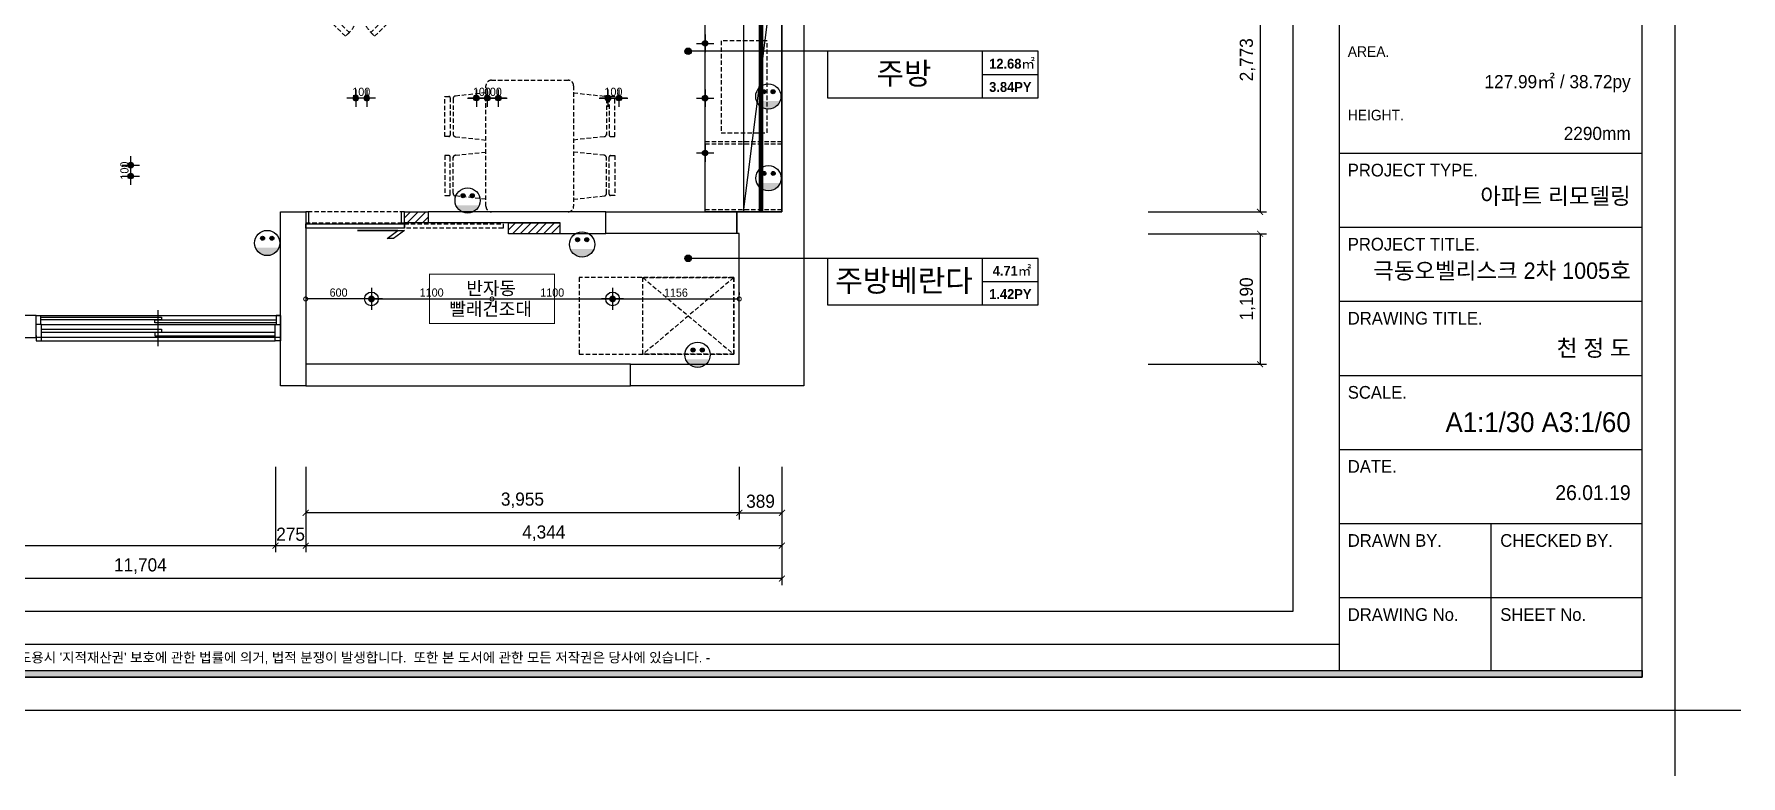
# Model space of a CAD drawing. Header units: inches. Extents: x 220271 to 272471, y 4186 to 23206.
# Drawn here: x 256902 to 272471, y 4186 to 10953 of the extents above; entities that cross this region are included whole.
import ezdxf
from ezdxf.enums import TextEntityAlignment as Align

# ---------------------------------------------------------------- set-up
doc = ezdxf.new("R2010")
doc.units = ezdxf.units.IN
doc.header["$LTSCALE"] = 50
doc.header["$MEASUREMENT"] = 0
doc.linetypes.add('DH-HID2', pattern=[1.2, 0.8, -0.4])
doc.linetypes.add('HID', pattern=[2.5, 1.5, -1])
for name, color, linetype in [('0-ELC TEXT', 7, 'Continuous'), ('03-TEXT', 3, 'Continuous'), ('03-WAL NEW', 3, 'Continuous'), ('04-WIN', 4, 'Continuous'), ('06-FUR', 6, 'Continuous'), ('06-LIGHT', 4, 'Continuous'), ('07-DIM WAL', 5, 'Continuous'), ('3.기호.계단선', 30, 'Continuous'), ('CO-DO-FR', 7, 'Continuous'), ('CO-DOOR', 8, 'Continuous'), ('F-WALL1', 2, 'Continuous'), ('FORM(YOURNAME)-1', 1, 'Continuous'), ('FORM(YOURNAME)-11', 1, 'Continuous'), ('FU-FURM', 251, 'DH-HID2'), ('RC-LIGHT', 7, 'Continuous'), ('도면층4', 4, 'Continuous'), ('도면층5', 5, 'Continuous'), ('설비', 140, 'Continuous')]:
    doc.layers.add(name, color=color, linetype=linetype)
doc.styles.add('YOURNAME', font='HY울릉도M.TTF')
doc.styles.add('넥슨고딕', font='NEXONLv1GothicBold.ttf')
doc.styles.add('스타일1', font='HY울릉도M.TTF')
doc.styles.add('코레일둥고', font='Korail_Round_Gothic_Medium.ttf')
doc.dimstyles.new('30', dxfattribs={"dimscale": 30, "dimtxt": 2.5, "dimasz": 2.5, "dimexe": 1.25, "dimexo": 2, "dimtad": 1, "dimdec": 0, "dimtxsty": '스타일1', "dimblk": 'DOTSMALL', "dimcen": 2.5, "dimclrd": 1, "dimclre": 1, "dimclrt": 7, "dimadec": 0, "dimazin": 0, "dimtfac": 1, "dimtdec": 0, "dimtix": 1, "dimtmove": 0, "dimatfit": 3, "dimldrblk": 'DOTSMALL', "dimfxl": 1.25, "dimarcsym": 0})
doc.dimstyles.new('YOURNAME-60', dxfattribs={"dimscale": 60, "dimtxt": 2, "dimasz": 0.9, "dimexe": 1, "dimexo": 3, "dimgap": 0.7, "dimtad": 1, "dimdec": 0, "dimzin": 0, "dimdsep": 46, "dimlunit": 6, "dimtxsty": 'YOURNAME', "dimblk": 'ARCHTICK', "dimcen": 0, "dimclrd": 1, "dimclre": 1, "dimclrt": 7, "dimadec": 0, "dimazin": 0, "dimtfac": 1, "dimtdec": 0, "dimtix": 1, "dimtmove": 2, "dimatfit": 3, "dimldrblk": 'ARCHTICK', "dimfxl": 1, "dimtolj": 1, "dimtzin": 0, "dimarcsym": 0})
pattern_1 = [(45, (25800, -39444.49), (-35.355339, 35.355339), [])]

# ---------------------------------------------------------------- blocks, each defined once
blk = doc.blocks.new('FORM-ELEVATION')
at = {"layer": 'FORM(YOURNAME)-11'}
h = blk.add_hatch(color=256, dxfattribs=at)
h.dxf.hatch_style = 1
h.paths.add_polyline_path([(-10309, 35708), (71691, 35708), (71691, 35508), (-10309, 35508)])
h.paths.add_polyline_path([(-10309, -21492), (71691, -21492), (71691, -21692), (-10309, -21692)])
at = {"layer": 'Defpoints', "color": 158}
for p, q in [((62481, 35508), (62481, -21492)), ((62481, -20692), (-10309, -20692))]:
    blk.add_line(p, q, dxfattribs=at)
for points in [[(-10309, -21692), (71691, -21692), (71691, 35708), (-10309, 35708)], [(-8309, 33708), (61071, 33708), (61071, -19692), (-8309, -19692)]]:
    blk.add_lwpolyline(points, close=True, dxfattribs=at)
at = {"layer": 'Defpoints', "color": 1}
blk.add_lwpolyline([(72691, -24692), (72691, -22692), (74691, -22692)], dxfattribs=at)
at = {"layer": 'FORM(YOURNAME)-11', "color": 14}
for p, q in [((62481, -5756), (71691, -5756)), ((62481, -8009), (71691, -8009)), ((62481, -10261), (71691, -10261)), ((62481, -12514), (71691, -12514)), ((62481, -14766), (71691, -14766)), ((62481, -17019), (71691, -17019)), ((67086, -17019), (67086, -21492)), ((62481, -19271), (71691, -19271))]:
    blk.add_line(p, q, dxfattribs=at)
at = {"layer": 'FORM(YOURNAME)-11', "color": 250}
blk.add_lwpolyline([(-11309, -22692), (72691, -22692), (72691, 36708), (-11309, 36708)], close=True, dxfattribs=at)
at = {"layer": 'FORM(YOURNAME)-11'}
blk.add_lwpolyline([(-10309, -21492), (71691, -21492), (71691, -21692), (-10309, -21692)], close=True, dxfattribs=at)
at = {"layer": 'FORM(YOURNAME)-11', "color": 251, "style": 'YOURNAME'}
for s, p in [('AREA.', (62739, -2667)), ('HEIGHT.', (62739, -4598))]:
    blk.add_text(s, height=321.8, dxfattribs=at).set_placement(p, align=Align.MIDDLE_LEFT)
at = {"layer": 'FORM(YOURNAME)-11', "color": 14, "style": 'YOURNAME'}
for s, height, p in [('PROJECT TYPE.', 386.14, (62739, -6271)), ('PROJECT TITLE.', 386.14, (62739, -8524)), ('DRAWING TITLE.', 386.14, (62739, -10776)), ('SCALE.', 386.1, (62739, -13029)), ('DATE.', 386.1, (62739, -15281)), ('DRAWN BY.', 386.1, (62739, -17534)), ('CHECKED BY.', 386.14, (67376, -17534)), ('DRAWING No.', 386.14, (62739, -19786)), ('SHEET No.', 386.1, (67376, -19786))]:
    blk.add_text(s, height=height, dxfattribs=at).set_placement(p, align=Align.MIDDLE_LEFT)
at = {"layer": 'FORM(YOURNAME)-11', "color": 1, "style": 'YOURNAME'}
blk.add_text("- 본 도서는 어떠한 경우에도 무단으로 도용할 수 없으며 도용시 '지적재산권' 보호에 관한 법률에 의거, 법적 분쟁이 발생합니다.  또한 본 도서에 관한 모든 저작권은 당사에 있습니다. -", height=300, dxfattribs=at).set_placement((28146, -21092), align=Align.MIDDLE_CENTER)
at = {"layer": 'FORM(YOURNAME)-11', "color": 3, "style": 'YOURNAME'}
for tag, height, p in [('1', 450, (71041, -1219)), ('2', 450, (71041, -1863)), ('3', 450, (71041, -3150)), ('4', 450, (71041, -5081)), ('5', 515, (71041, -7398)), ('6', 515, (71041, -9650)), ('7', 515, (71041, -11903)), ('8', 515, (71041, -14155)), ('9', 515, (71041, -16408)), ('10', 515, (66791, -18596)), ('11', 515, (71041, -18660)), ('12', 515, (66791, -20848)), ('13', 515, (71041, -20848))]:
    blk.add_attdef(tag, text='', height=height, dxfattribs=at).set_placement(p, align=Align.MIDDLE_RIGHT)
blk = doc.blocks.new('_ArchTick')
at = {"color": 0, "linetype": 'ByBlock', "const_width": 0.15}
blk.add_lwpolyline([(-0.5, -0.5), (0.5, 0.5)], dxfattribs=at)
blk = doc.blocks.new('*D140')
at = {"layer": '07-DIM WAL', "color": 1, "lineweight": -2, "transparency": 16777216}
for p, q in [((267065, 12105), (268145, 12105)), ((268085, 12105), (268085, 9332)), ((267065, 9332), (268145, 9332))]:
    blk.add_line(p, q, dxfattribs=at)
at = {"layer": 'Defpoints', "color": 0, "transparency": 16777216}
for p in [(266885, 12105), (266885, 9332), (268085, 9332)]:
    blk.add_point(p, dxfattribs=at)
at = {"layer": '07-DIM WAL', "color": 1, "lineweight": -2, "transparency": 16777216, "xscale": 54, "yscale": 54, "zscale": 54}
for p, rotation in [((268085, 12105), 90), ((268085, 9332), 270)]:
    blk.add_blockref('_ArchTick', p, dxfattribs=dict(at, rotation=rotation))
at = {"layer": '07-DIM WAL', "color": 7, "transparency": 16777216, "insert": (267971, 10719), "char_height": 120, "attachment_point": 5, "rotation": 90, "style": 'YOURNAME'}
blk.add_mtext('\\A1;2,773', dxfattribs=at)
blk = doc.blocks.new('*D141')
at = {"layer": '07-DIM WAL', "color": 1, "lineweight": -2, "transparency": 16777216}
for p, q in [((267065, 9132), (268145, 9132)), ((268085, 9132), (268085, 7942)), ((267065, 7942), (268145, 7942))]:
    blk.add_line(p, q, dxfattribs=at)
at = {"layer": 'Defpoints', "color": 0, "transparency": 16777216}
for p in [(266885, 9132), (266885, 7942), (268085, 7942)]:
    blk.add_point(p, dxfattribs=at)
at = {"layer": '07-DIM WAL', "color": 1, "lineweight": -2, "transparency": 16777216, "xscale": 54, "yscale": 54, "zscale": 54}
for p, rotation in [((268085, 9132), 90), ((268085, 7942), 270)]:
    blk.add_blockref('_ArchTick', p, dxfattribs=dict(at, rotation=rotation))
at = {"layer": '07-DIM WAL', "color": 7, "transparency": 16777216, "insert": (267971, 8537), "char_height": 120, "attachment_point": 5, "rotation": 90, "style": 'YOURNAME'}
blk.add_mtext('\\A1;1,190', dxfattribs=at)
blk = doc.blocks.new('*D142')
at = {"layer": '07-DIM WAL', "color": 1, "lineweight": -2, "transparency": 16777216}
for p, q in [((259379, 7006), (259379, 6526)), ((263334, 7006), (263334, 6526)), ((263334, 6586), (259379, 6586))]:
    blk.add_line(p, q, dxfattribs=at)
at = {"layer": 'Defpoints', "color": 0, "transparency": 16777216}
for p in [(259379, 7186), (263334, 7186), (259379, 6586)]:
    blk.add_point(p, dxfattribs=at)
at = {"layer": '07-DIM WAL', "color": 1, "lineweight": -2, "transparency": 16777216, "xscale": 54, "yscale": 54, "zscale": 54, "rotation": 180}
blk.add_blockref('_ArchTick', (259379, 6586), dxfattribs=at)
at = {"layer": '07-DIM WAL', "color": 1, "lineweight": -2, "transparency": 16777216, "xscale": 54, "yscale": 54, "zscale": 54}
blk.add_blockref('_ArchTick', (263334, 6586), dxfattribs=at)
at = {"layer": '07-DIM WAL', "color": 7, "transparency": 16777216, "insert": (261356, 6700), "char_height": 120, "attachment_point": 5, "style": 'YOURNAME'}
blk.add_mtext('\\A1;3,955', dxfattribs=at)
blk = doc.blocks.new('*D143')
at = {"layer": '07-DIM WAL', "color": 1, "lineweight": -2, "transparency": 16777216}
for p, q in [((263334, 7006), (263334, 6526)), ((263723, 7006), (263723, 6526)), ((263334, 6586), (263723, 6586))]:
    blk.add_line(p, q, dxfattribs=at)
at = {"layer": 'Defpoints', "color": 0, "transparency": 16777216}
for p in [(263334, 7186), (263723, 7186), (263723, 6586)]:
    blk.add_point(p, dxfattribs=at)
at = {"layer": '07-DIM WAL', "color": 1, "lineweight": -2, "transparency": 16777216, "xscale": 54, "yscale": 54, "zscale": 54, "rotation": 180}
blk.add_blockref('_ArchTick', (263334, 6586), dxfattribs=at)
at = {"layer": '07-DIM WAL', "color": 1, "lineweight": -2, "transparency": 16777216, "xscale": 54, "yscale": 54, "zscale": 54}
blk.add_blockref('_ArchTick', (263723, 6586), dxfattribs=at)
at = {"layer": '07-DIM WAL', "color": 7, "transparency": 16777216, "insert": (263528, 6691), "char_height": 120, "attachment_point": 5, "style": 'YOURNAME'}
blk.add_mtext('\\A1;389', dxfattribs=at)
blk = doc.blocks.new('*D144')
at = {"layer": '07-DIM WAL', "color": 1, "lineweight": -2, "transparency": 16777216}
for p, q in [((259379, 7006), (259379, 6226)), ((263723, 7006), (263723, 6226)), ((263723, 6286), (259379, 6286))]:
    blk.add_line(p, q, dxfattribs=at)
at = {"layer": 'Defpoints', "color": 0, "transparency": 16777216}
for p in [(259379, 7186), (263723, 7186), (259379, 6286)]:
    blk.add_point(p, dxfattribs=at)
at = {"layer": '07-DIM WAL', "color": 1, "lineweight": -2, "transparency": 16777216, "xscale": 54, "yscale": 54, "zscale": 54, "rotation": 180}
blk.add_blockref('_ArchTick', (259379, 6286), dxfattribs=at)
at = {"layer": '07-DIM WAL', "color": 1, "lineweight": -2, "transparency": 16777216, "xscale": 54, "yscale": 54, "zscale": 54}
blk.add_blockref('_ArchTick', (263723, 6286), dxfattribs=at)
at = {"layer": '07-DIM WAL', "color": 7, "transparency": 16777216, "insert": (261551, 6400), "char_height": 120, "attachment_point": 5, "style": 'YOURNAME'}
blk.add_mtext('\\A1;4,344', dxfattribs=at)
blk = doc.blocks.new('*D145')
at = {"layer": '07-DIM WAL', "color": 1, "lineweight": -2, "transparency": 16777216}
for p, q in [((252019, 7006), (252019, 6226)), ((259104, 7006), (259104, 6226)), ((259104, 6286), (252019, 6286))]:
    blk.add_line(p, q, dxfattribs=at)
at = {"layer": 'Defpoints', "color": 0, "transparency": 16777216}
for p in [(252019, 7186), (259104, 7186), (252019, 6286)]:
    blk.add_point(p, dxfattribs=at)
at = {"layer": '07-DIM WAL', "color": 1, "lineweight": -2, "transparency": 16777216, "xscale": 54, "yscale": 54, "zscale": 54, "rotation": 180}
blk.add_blockref('_ArchTick', (252019, 6286), dxfattribs=at)
at = {"layer": '07-DIM WAL', "color": 1, "lineweight": -2, "transparency": 16777216, "xscale": 54, "yscale": 54, "zscale": 54}
blk.add_blockref('_ArchTick', (259104, 6286), dxfattribs=at)
at = {"layer": '07-DIM WAL', "color": 7, "transparency": 16777216, "insert": (255561, 6400), "char_height": 120, "attachment_point": 5, "style": 'YOURNAME'}
blk.add_mtext('\\A1;7,085', dxfattribs=at)
blk = doc.blocks.new('*D146')
at = {"layer": '07-DIM WAL', "color": 1, "lineweight": -2, "transparency": 16777216}
for p, q in [((252019, 7006), (252019, 5926)), ((263723, 7006), (263723, 5926)), ((263723, 5986), (252019, 5986))]:
    blk.add_line(p, q, dxfattribs=at)
at = {"layer": 'Defpoints', "color": 0, "transparency": 16777216}
for p in [(252019, 7186), (263723, 7186), (252019, 5986)]:
    blk.add_point(p, dxfattribs=at)
at = {"layer": '07-DIM WAL', "color": 1, "lineweight": -2, "transparency": 16777216, "xscale": 54, "yscale": 54, "zscale": 54, "rotation": 180}
blk.add_blockref('_ArchTick', (252019, 5986), dxfattribs=at)
at = {"layer": '07-DIM WAL', "color": 1, "lineweight": -2, "transparency": 16777216, "xscale": 54, "yscale": 54, "zscale": 54}
blk.add_blockref('_ArchTick', (263723, 5986), dxfattribs=at)
at = {"layer": '07-DIM WAL', "color": 7, "transparency": 16777216, "insert": (257871, 6100), "char_height": 120, "attachment_point": 5, "style": 'YOURNAME'}
blk.add_mtext('\\A1;11,704', dxfattribs=at)
blk = doc.blocks.new('*D147')
at = {"layer": '07-DIM WAL', "color": 1, "lineweight": -2, "transparency": 16777216}
for p, q in [((259104, 7006), (259104, 6226)), ((259379, 7006), (259379, 6226)), ((259433, 6286), (259050, 6286))]:
    blk.add_line(p, q, dxfattribs=at)
at = {"layer": 'Defpoints', "color": 0, "transparency": 16777216}
for p in [(259104, 7186), (259379, 7186), (259104, 6286)]:
    blk.add_point(p, dxfattribs=at)
at = {"layer": '07-DIM WAL', "color": 1, "lineweight": -2, "transparency": 16777216, "xscale": 54, "yscale": 54, "zscale": 54}
blk.add_blockref('_ArchTick', (259104, 6286), dxfattribs=at)
at = {"layer": '07-DIM WAL', "color": 1, "lineweight": -2, "transparency": 16777216, "xscale": 54, "yscale": 54, "zscale": 54, "rotation": 180}
blk.add_blockref('_ArchTick', (259379, 6286), dxfattribs=at)
at = {"layer": '07-DIM WAL', "color": 7, "transparency": 16777216, "insert": (259241, 6390), "char_height": 120, "attachment_point": 5, "style": 'YOURNAME'}
blk.add_mtext('\\A1;275', dxfattribs=at)
blk = doc.blocks.new('hallogen')
h = blk.add_hatch(color=256)
h.dxf.hatch_style = 1
edge = h.paths.add_edge_path()
edge.add_arc((48592, 60854), 31.2, 0, 360, ccw=False)
at = {"color": 1, "linetype": 'Continuous'}
for p, q in [((48592, 60954), (48592, 60754)), ((48692, 60854), (48492, 60854))]:
    blk.add_line(p, q, dxfattribs=at)
at = {"color": 4, "linetype": 'Continuous'}
blk.add_circle((48592, 60854), 62.5, dxfattribs=at)
blk = doc.blocks.new('_DOTSMALL')
at = {"color": 0, "linetype": 'ByBlock', "const_width": 0.5}
blk.add_lwpolyline([(-0.0625, 0, 1), (0.0625, 0, 1)], format="xyb", close=True, dxfattribs=at)
blk = doc.blocks.new('*D170')
at = {"layer": '07-DIM WAL', "color": 1, "lineweight": -2, "transparency": 16777216}
for p, q in [((259978, 8597), (259978, 8575)), ((261078, 8597), (261078, 8575)), ((259978, 8537), (261078, 8537))]:
    blk.add_line(p, q, dxfattribs=at)
at = {"layer": 'Defpoints', "color": 0, "transparency": 16777216}
for p in [(259978, 8537), (261078, 8537), (261078, 8537)]:
    blk.add_point(p, dxfattribs=at)
at = {"layer": '07-DIM WAL', "color": 1, "lineweight": -2, "transparency": 16777216, "xscale": 75, "yscale": 75, "zscale": 75, "rotation": 180}
blk.add_blockref('_DOTSMALL', (259978, 8537), dxfattribs=at)
at = {"layer": '07-DIM WAL', "color": 1, "lineweight": -2, "transparency": 16777216, "xscale": 75, "yscale": 75, "zscale": 75}
blk.add_blockref('_DOTSMALL', (261078, 8537), dxfattribs=at)
at = {"layer": '07-DIM WAL', "color": 7, "transparency": 16777216, "insert": (260528, 8595), "char_height": 75, "attachment_point": 5, "style": '스타일1'}
blk.add_mtext('1100', dxfattribs=at)
blk = doc.blocks.new('*D171')
at = {"layer": '07-DIM WAL', "color": 1, "lineweight": -2, "transparency": 16777216}
for p, q in [((259379, 8597), (259379, 8575)), ((259978, 8597), (259978, 8575)), ((259978, 8537), (259379, 8537))]:
    blk.add_line(p, q, dxfattribs=at)
at = {"layer": 'Defpoints', "color": 0, "transparency": 16777216}
for p in [(259379, 8537), (259379, 8537), (259978, 8537)]:
    blk.add_point(p, dxfattribs=at)
at = {"layer": '07-DIM WAL', "color": 1, "lineweight": -2, "transparency": 16777216, "xscale": 75, "yscale": 75, "zscale": 75, "rotation": 180}
blk.add_blockref('_DOTSMALL', (259379, 8537), dxfattribs=at)
at = {"layer": '07-DIM WAL', "color": 1, "lineweight": -2, "transparency": 16777216, "xscale": 75, "yscale": 75, "zscale": 75}
blk.add_blockref('_DOTSMALL', (259978, 8537), dxfattribs=at)
at = {"layer": '07-DIM WAL', "color": 7, "transparency": 16777216, "insert": (259679, 8595), "char_height": 75, "attachment_point": 5, "style": '스타일1'}
blk.add_mtext('600', dxfattribs=at)
blk = doc.blocks.new('*D172')
at = {"layer": '07-DIM WAL', "color": 1, "lineweight": -2, "transparency": 16777216}
for p, q in [((261078, 8597), (261078, 8575)), ((262178, 8597), (262178, 8575)), ((261078, 8537), (262178, 8537))]:
    blk.add_line(p, q, dxfattribs=at)
at = {"layer": 'Defpoints', "color": 0, "transparency": 16777216}
for p in [(261078, 8537), (262178, 8537), (262178, 8537)]:
    blk.add_point(p, dxfattribs=at)
at = {"layer": '07-DIM WAL', "color": 1, "lineweight": -2, "transparency": 16777216, "xscale": 75, "yscale": 75, "zscale": 75, "rotation": 180}
blk.add_blockref('_DOTSMALL', (261078, 8537), dxfattribs=at)
at = {"layer": '07-DIM WAL', "color": 1, "lineweight": -2, "transparency": 16777216, "xscale": 75, "yscale": 75, "zscale": 75}
blk.add_blockref('_DOTSMALL', (262178, 8537), dxfattribs=at)
at = {"layer": '07-DIM WAL', "color": 7, "transparency": 16777216, "insert": (261628, 8595), "char_height": 75, "attachment_point": 5, "style": '스타일1'}
blk.add_mtext('1100', dxfattribs=at)
blk = doc.blocks.new('*D173')
at = {"layer": '07-DIM WAL', "color": 1, "lineweight": -2, "transparency": 16777216}
for p, q in [((262178, 8597), (262178, 8575)), ((263334, 8597), (263334, 8575)), ((262178, 8537), (263334, 8537))]:
    blk.add_line(p, q, dxfattribs=at)
at = {"layer": 'Defpoints', "color": 0, "transparency": 16777216}
for p in [(262178, 8537), (263334, 8537), (263334, 8537)]:
    blk.add_point(p, dxfattribs=at)
at = {"layer": '07-DIM WAL', "color": 1, "lineweight": -2, "transparency": 16777216, "xscale": 75, "yscale": 75, "zscale": 75, "rotation": 180}
blk.add_blockref('_DOTSMALL', (262178, 8537), dxfattribs=at)
at = {"layer": '07-DIM WAL', "color": 1, "lineweight": -2, "transparency": 16777216, "xscale": 75, "yscale": 75, "zscale": 75}
blk.add_blockref('_DOTSMALL', (263334, 8537), dxfattribs=at)
at = {"layer": '07-DIM WAL', "color": 7, "transparency": 16777216, "insert": (262756, 8594), "char_height": 75, "attachment_point": 5, "style": '스타일1'}
blk.add_mtext('1156', dxfattribs=at)
blk = doc.blocks.new('1')
at = {"linetype": 'Continuous'}
h = blk.add_hatch(color=4, dxfattribs=at)
h.dxf.hatch_style = 1
edge = h.paths.add_edge_path()
edge.add_arc((11539653, -14273504), 37.5, 0, 360)
at = {"color": 1, "linetype": 'Continuous'}
for p, q in [((11539520, -14273504), (11539787, -14273504)), ((11539653, -14273637), (11539653, -14273370))]:
    blk.add_line(p, q, dxfattribs=at)
at = {"color": 4, "linetype": 'Continuous'}
for radius in [41.5, 37.5]:
    blk.add_circle((11539653, -14273504), radius, dxfattribs=at)
blk = doc.blocks.new('*D175')
at = {"layer": '07-DIM WAL', "color": 1, "lineweight": -2, "transparency": 16777216}
for p, q in [((257784, 9583), (257784, 9833)), ((257724, 9758), (257746, 9758)), ((257724, 9658), (257746, 9658))]:
    blk.add_line(p, q, dxfattribs=at)
at = {"layer": 'Defpoints', "color": 0, "transparency": 16777216}
for p in [(257784, 9758), (257784, 9758), (257784, 9658)]:
    blk.add_point(p, dxfattribs=at)
at = {"layer": '07-DIM WAL', "color": 1, "lineweight": -2, "transparency": 16777216, "xscale": 75, "yscale": 75, "zscale": 75}
for p, rotation in [((257784, 9758), 270), ((257784, 9658), 90)]:
    blk.add_blockref('_DOTSMALL', p, dxfattribs=dict(at, rotation=rotation))
at = {"layer": '07-DIM WAL', "color": 7, "transparency": 16777216, "insert": (257726, 9708), "char_height": 75, "attachment_point": 5, "rotation": 90, "style": '스타일1'}
blk.add_mtext('100', dxfattribs=at)
blk = doc.blocks.new('*D179')
at = {"layer": '07-DIM WAL', "color": 1, "lineweight": -2, "transparency": 16777216}
for p, q in [((262311, 10369), (262061, 10369)), ((262136, 10429), (262136, 10406)), ((262236, 10429), (262236, 10406))]:
    blk.add_line(p, q, dxfattribs=at)
at = {"layer": 'Defpoints', "color": 0, "transparency": 16777216}
for p in [(262136, 10369), (262136, 10369), (262236, 10369)]:
    blk.add_point(p, dxfattribs=at)
at = {"layer": '07-DIM WAL', "color": 1, "lineweight": -2, "transparency": 16777216, "xscale": 75, "yscale": 75, "zscale": 75}
blk.add_blockref('_DOTSMALL', (262136, 10369), dxfattribs=at)
at = {"layer": '07-DIM WAL', "color": 1, "lineweight": -2, "transparency": 16777216, "xscale": 75, "yscale": 75, "zscale": 75, "rotation": 180}
blk.add_blockref('_DOTSMALL', (262236, 10369), dxfattribs=at)
at = {"layer": '07-DIM WAL', "color": 7, "transparency": 16777216, "insert": (262186, 10426), "char_height": 75, "attachment_point": 5, "style": '스타일1'}
blk.add_mtext('100', dxfattribs=at)
blk = doc.blocks.new('*D180')
at = {"layer": '07-DIM WAL', "color": 1, "lineweight": -2, "transparency": 16777216}
for p, q in [((261211, 10369), (260961, 10369)), ((261036, 10429), (261036, 10406)), ((261136, 10429), (261136, 10406))]:
    blk.add_line(p, q, dxfattribs=at)
at = {"layer": 'Defpoints', "color": 0, "transparency": 16777216}
for p in [(261036, 10369), (261036, 10369), (261136, 10369)]:
    blk.add_point(p, dxfattribs=at)
at = {"layer": '07-DIM WAL', "color": 1, "lineweight": -2, "transparency": 16777216, "xscale": 75, "yscale": 75, "zscale": 75}
blk.add_blockref('_DOTSMALL', (261036, 10369), dxfattribs=at)
at = {"layer": '07-DIM WAL', "color": 1, "lineweight": -2, "transparency": 16777216, "xscale": 75, "yscale": 75, "zscale": 75, "rotation": 180}
blk.add_blockref('_DOTSMALL', (261136, 10369), dxfattribs=at)
at = {"layer": '07-DIM WAL', "color": 7, "transparency": 16777216, "insert": (261086, 10426), "char_height": 75, "attachment_point": 5, "style": '스타일1'}
blk.add_mtext('100', dxfattribs=at)
blk = doc.blocks.new('*D181')
at = {"layer": '07-DIM WAL', "color": 1, "lineweight": -2, "transparency": 16777216}
for p, q in [((261111, 10369), (260861, 10369)), ((260936, 10428), (260936, 10406)), ((261036, 10429), (261036, 10406))]:
    blk.add_line(p, q, dxfattribs=at)
at = {"layer": 'Defpoints', "color": 0, "transparency": 16777216}
for p in [(260936, 10369), (260936, 10368), (261036, 10369)]:
    blk.add_point(p, dxfattribs=at)
at = {"layer": '07-DIM WAL', "color": 1, "lineweight": -2, "transparency": 16777216, "xscale": 75, "yscale": 75, "zscale": 75}
blk.add_blockref('_DOTSMALL', (260936, 10369), dxfattribs=at)
at = {"layer": '07-DIM WAL', "color": 1, "lineweight": -2, "transparency": 16777216, "xscale": 75, "yscale": 75, "zscale": 75, "rotation": 180}
blk.add_blockref('_DOTSMALL', (261036, 10369), dxfattribs=at)
at = {"layer": '07-DIM WAL', "color": 7, "transparency": 16777216, "insert": (260986, 10426), "char_height": 75, "attachment_point": 5, "style": '스타일1'}
blk.add_mtext('100', dxfattribs=at)
blk = doc.blocks.new('*D182')
at = {"layer": '07-DIM WAL', "color": 1, "lineweight": -2, "transparency": 16777216}
for p, q in [((260011, 10369), (259761, 10369)), ((259836, 10429), (259836, 10406)), ((259936, 10429), (259936, 10406))]:
    blk.add_line(p, q, dxfattribs=at)
at = {"layer": 'Defpoints', "color": 0, "transparency": 16777216}
for p in [(259836, 10369), (259836, 10369), (259936, 10369)]:
    blk.add_point(p, dxfattribs=at)
at = {"layer": '07-DIM WAL', "color": 1, "lineweight": -2, "transparency": 16777216, "xscale": 75, "yscale": 75, "zscale": 75}
blk.add_blockref('_DOTSMALL', (259836, 10369), dxfattribs=at)
at = {"layer": '07-DIM WAL', "color": 1, "lineweight": -2, "transparency": 16777216, "xscale": 75, "yscale": 75, "zscale": 75, "rotation": 180}
blk.add_blockref('_DOTSMALL', (259936, 10369), dxfattribs=at)
at = {"layer": '07-DIM WAL', "color": 7, "transparency": 16777216, "insert": (259886, 10426), "char_height": 75, "attachment_point": 5, "style": '스타일1'}
blk.add_mtext('100', dxfattribs=at)
blk = doc.blocks.new('vudausseh')
at = {"layer": '04-WIN'}
for points in [[(229627, 39541), (229867, 39541), (229867, 42166), (229627, 42166)], [(239590, 40266), (239343, 40266), (239343, 41886), (239590, 41886)], [(229854, 38875), (229627, 38875), (229627, 36255), (229854, 36255)], [(229827, 35581), (229627, 35581), (229627, 31861), (229827, 31861)], [(239926, 32523), (241121, 32523), (241121, 32323), (239926, 32323)], [(234727, 31576), (236957, 31576), (236957, 31376), (234727, 31376)], [(240150, 31133), (237187, 31133), (237187, 30933), (240150, 30933)]]:
    blk.add_lwpolyline(points, close=True, dxfattribs=at)
at = {"layer": 'CO-DO-FR'}
for points in [[(234787, 41356), (234587, 41356), (234587, 41326), (234627, 41326), (234627, 41316), (234747, 41316), (234747, 41326), (234787, 41326), (234787, 41356)], [(234787, 40516), (234587, 40516), (234587, 40546), (234627, 40546), (234627, 40556), (234747, 40556), (234747, 40546), (234787, 40546), (234787, 40516)], [(234587, 40171), (234787, 40171), (234787, 40141), (234747, 40141), (234747, 40131), (234627, 40131), (234627, 40141), (234587, 40141), (234587, 40171)], [(236597, 40276), (236397, 40276), (236397, 40246), (236437, 40246), (236437, 40236), (236557, 40236), (236557, 40246), (236597, 40246), (236597, 40276)], [(236597, 39416), (236397, 39416), (236397, 39446), (236437, 39446), (236437, 39456), (236557, 39456), (236557, 39446), (236597, 39446), (236597, 39416)], [(234587, 39211), (234787, 39211), (234787, 39241), (234747, 39241), (234747, 39251), (234627, 39251), (234627, 39241), (234587, 39241), (234587, 39211)], [(234587, 38921), (234787, 38921), (234787, 38891), (234747, 38891), (234747, 38881), (234627, 38881), (234627, 38891), (234587, 38891), (234587, 38921)], [(234587, 37961), (234787, 37961), (234787, 37991), (234747, 37991), (234747, 38001), (234627, 38001), (234627, 37991), (234587, 37991), (234587, 37961)]]:
    blk.add_lwpolyline(points, close=True, dxfattribs=at)
at = {"layer": 'CO-DOOR'}
for points in [[(235567, 40586), (234787, 40586), (234787, 40546), (235567, 40546)], [(237397, 39486), (236597, 39486), (236597, 39446), (237397, 39446)], [(233687, 39281), (234587, 39281), (234587, 39241), (233687, 39241)], [(233687, 38851), (234587, 38851), (234587, 38891), (233687, 38891)]]:
    blk.add_lwpolyline(points, close=True, dxfattribs=at)
for centre, radius, start, end in [((234817, 40576), 751, 359.2366, 92.2515), ((236627, 39476), 771, 359.2564, 92.194), ((234558, 39271), 871, 88.0543, 180.6582), ((234558, 38861), 871, 179.3418, 271.9457)]:
    blk.add_arc(centre, radius, start, end, dxfattribs=at)
at = {"layer": 'F-WALL1'}
for p, q in [((239390, 42631), (239390, 42841)), ((239390, 42841), (241731, 42841)), ((241731, 42841), (241731, 30933)), ((229627, 42166), (229627, 42631)), ((229627, 42631), (239390, 42631)), ((241531, 42641), (239590, 42641)), ((239590, 42641), (239590, 41886)), ((241531, 39318), (241531, 42641)), ((234587, 42431), (229867, 42431)), ((229867, 42431), (229867, 42166)), ((234587, 41356), (234587, 42431)), ((236007, 42411), (234787, 42411)), ((234787, 42411), (234787, 41356)), ((236007, 41516), (236007, 42411)), ((239343, 42386), (236597, 42386)), ((236597, 42386), (236597, 40276)), ((239343, 41886), (239343, 42386)), ((229867, 42166), (229627, 42166)), ((239590, 41886), (239343, 41886)), ((236437, 41516), (236007, 41516)), ((236437, 40516), (236437, 41516)), ((234787, 41356), (234587, 41356)), ((234587, 40171), (234587, 40516)), ((234587, 40516), (236437, 40516)), ((236397, 40356), (234787, 40356)), ((234787, 40356), (234787, 40171)), ((236397, 40276), (236397, 40356)), ((234787, 40171), (234587, 40171)), ((236597, 40276), (236397, 40276)), ((239590, 40266), (239343, 40266)), ((239343, 40266), (239343, 39336)), ((239590, 39118), (239590, 40266)), ((236397, 39416), (236397, 39118)), ((236597, 39416), (236397, 39416)), ((236597, 39336), (236597, 39416)), ((239343, 39336), (236597, 39336)), ((240931, 39118), (240931, 39318)), ((240931, 39318), (241531, 39318)), ((236397, 39118), (239590, 39118)), ((241531, 39118), (240931, 39118)), ((241531, 37396), (241531, 39118)), ((236957, 37143), (236957, 37396)), ((236957, 37396), (241531, 37396)), ((241125, 37143), (236957, 37143)), ((241125, 35613), (241125, 37143)), ((236957, 36293), (236382, 36293)), ((236382, 36293), (236382, 36213)), ((236957, 36293), (237157, 36293)), ((237157, 36293), (237157, 35678)), ((238397, 35678), (238397, 36303)), ((238397, 36303), (238532, 36303)), ((238532, 36303), (238532, 35613)), ((236382, 36213), (236957, 36213)), ((236957, 35396), (236957, 36213)), ((237157, 35678), (238397, 35678)), ((238532, 35613), (241125, 35613)), ((236382, 35396), (236382, 34596)), ((236957, 35396), (236382, 35396)), ((237157, 35296), (236482, 35296)), ((236482, 35296), (236482, 34596)), ((241531, 35296), (238397, 35296)), ((241531, 32523), (241531, 35296)), ((236382, 34596), (236482, 34596)), ((241121, 32323), (241121, 32523)), ((241121, 32523), (241531, 32523)), ((241142, 32323), (241121, 32323)), ((241142, 31133), (241142, 32323)), ((240150, 30933), (240150, 31133)), ((240150, 31133), (241142, 31133)), ((241731, 30933), (240150, 30933))]:
    blk.add_line(p, q, dxfattribs=at)
for points in [[(229627, 39541), (229867, 39541), (229867, 39171), (234587, 39171), (234587, 39211), (234787, 39211), (234787, 38921), (234587, 38921), (234587, 38971), (229854, 38971), (229854, 38875), (229627, 38875), (229627, 39541)], [(229627, 36255), (229854, 36255), (229854, 36159), (234587, 36159), (234587, 37961), (234787, 37961), (234787, 35921), (229827, 35921), (229827, 35581), (229627, 35581), (229627, 36255)], [(237157, 35296), (237157, 35596), (238397, 35596), (238397, 35296)], [(236957, 31376), (236957, 31376), (236957, 32523), (237187, 32523), (237187, 30933), (236957, 30933), (236957, 31376)], [(239505, 32323), (239926, 32323), (239926, 32523), (238305, 32523), (238305, 32423)], [(238305, 32423), (239505, 32423), (239505, 32323)], [(229627, 31861), (229627, 31376), (234727, 31376), (234727, 31576), (229827, 31576), (229827, 31861), (229627, 31861)]]:
    blk.add_lwpolyline(points, dxfattribs=at)
at = {"layer": '도면층4'}
for p, q in [((240500, 42811), (240500, 43720)), ((240530, 42811), (240530, 43721)), ((240590, 42841), (239590, 42841)), ((240530, 42811), (240500, 42811)), ((239590, 42641), (240590, 42641))]:
    blk.add_line(p, q, dxfattribs=at)
for points in [[(239590, 42841), (239620, 42841), (239620, 42811), (239650, 42811), (239650, 42671), (239620, 42671), (239620, 42641), (239590, 42641), (239590, 42841)], [(240590, 42841), (240560, 42841), (240560, 42811), (240530, 42811), (240530, 42671), (240560, 42671), (240560, 42641), (240590, 42641), (240590, 42841)]]:
    blk.add_lwpolyline(points, dxfattribs=at)
at = {"layer": '도면층5'}
blk.add_arc((240477, 42891), 831, 86.3562, 185.5291, dxfattribs=at)
blk = doc.blocks.new('CJSWJDEH2')
at = {"layer": '03-WAL NEW', "transparency": 33554687}
h = blk.add_hatch(dxfattribs=at)
h.set_pattern_fill('_USER', color=256, scale=50, angle=45, pattern_type=0)
h.set_pattern_definition(pattern_1)
h.paths.add_polyline_path([(260279, -8488), (260497, -8488), (260497, -8588), (260279, -8588)])
h = blk.add_hatch(dxfattribs=at)
h.set_pattern_fill('_USER', color=256, scale=50, angle=45, pattern_type=0)
h.set_pattern_definition(pattern_1)
h.paths.add_polyline_path([(261229, -8588), (261697, -8588), (261697, -8688), (261229, -8688)])
at = {"color": 8, "linetype": 'Continuous'}
for p, q in [((256959, -9435), (259109, -9435)), ((258034, -9715), (258034, -9385)), ((256969, -9515), (259099, -9515)), ((256969, -9665), (259099, -9665))]:
    blk.add_line(p, q, dxfattribs=at)
for points in [[(256919, -9435), (256959, -9435), (256959, -9515)], [(256959, -9450), (258064, -9450), (258064, -9475), (256959, -9475)], [(259109, -9500), (258004, -9500), (258004, -9475), (259109, -9475)], [(259149, -9435), (259109, -9435), (259109, -9515)], [(256919, -9615), (256919, -9665), (256969, -9665), (256969, -9515), (256919, -9515)], [(256969, -9560), (258064, -9560), (258064, -9590), (256969, -9590)], [(259099, -9590), (258004, -9590), (258004, -9620), (259099, -9620)], [(259149, -9615), (259149, -9665), (259099, -9665), (259099, -9515), (259149, -9515)]]:
    blk.add_lwpolyline(points, dxfattribs=at)
at = {"layer": '03-WAL NEW', "transparency": 33554687}
for points in [[(260279, -8488), (260497, -8488), (260497, -8588), (260279, -8588)], [(261229, -8588), (261697, -8588), (261697, -8688), (261229, -8688)]]:
    blk.add_lwpolyline(points, close=True, dxfattribs=at)
at = {"layer": '06-FUR', "color": 8}
for points in [[(260401, -5715), (263723, -5715), (263723, -8488), (263023, -8488), (263023, -6415), (260401, -6415), (260401, -5715)], [(261021, -6065), (263373, -6065), (263373, -8488), (263723, -5715)]]:
    blk.add_lwpolyline(points, dxfattribs=at)
at = {"layer": 'CO-DO-FR', "color": 8}
for points in [[(259379, -8588), (259409, -8588), (259409, -8488), (259379, -8488)], [(260249, -8588), (260279, -8588), (260279, -8488), (260249, -8488)]]:
    blk.add_lwpolyline(points, close=True, dxfattribs=at)
at = {"layer": 'CO-DOOR', "color": 8, "linetype": 'DH-HID2'}
for points in [[(259379, -8588), (260279, -8588), (260279, -8488), (259379, -8488)], [(260279, -8598), (261179, -8598), (261179, -8638), (260279, -8638)]]:
    blk.add_lwpolyline(points, close=True, dxfattribs=at)
at = {"layer": 'CO-DOOR', "color": 8}
for points in [[(259379, -8598), (260279, -8598), (260279, -8638), (259379, -8638)], [(259850, -8658), (260279, -8658), (260180, -8730), (260122, -8730), (260220, -8658), (259850, -8658)]]:
    blk.add_lwpolyline(points, close=True, dxfattribs=at)
at = {"layer": 'FU-FURM', "color": 8}
for p, q in [((261073, -7288), (261773, -7288)), ((260648, -7800), (260648, -7435)), ((260648, -7435), (260685, -7435)), ((260698, -7448), (260698, -7788)), ((260723, -7457), (260723, -7788)), ((261023, -7403), (260744, -7432)), ((261023, -8438), (261023, -7338)), ((261823, -7338), (261823, -8438)), ((261823, -7403), (262101, -7432)), ((262123, -7457), (262123, -7788)), ((262148, -7448), (262148, -7788)), ((262198, -7435), (262160, -7435)), ((262198, -7800), (262198, -7435)), ((260685, -7800), (260648, -7800)), ((260744, -7803), (261023, -7833)), ((262101, -7803), (261823, -7833)), ((262160, -7800), (262198, -7800)), ((263023, -7848), (263723, -7848)), ((263023, -7868), (263723, -7868)), ((260648, -7975), (260648, -8340)), ((260685, -7975), (260648, -7975)), ((260698, -8328), (260698, -7988)), ((260723, -8319), (260723, -7988)), ((260744, -7972), (261023, -7943)), ((262101, -7972), (261823, -7943)), ((262123, -8319), (262123, -7988)), ((262148, -8328), (262148, -7988)), ((262160, -7975), (262198, -7975)), ((262198, -7975), (262198, -8340)), ((260648, -8340), (260685, -8340)), ((261023, -8373), (260744, -8343)), ((261823, -8373), (262101, -8343)), ((262198, -8340), (262160, -8340)), ((261773, -8488), (261073, -8488)), ((263023, -8468), (263723, -8468)), ((263284, -9088), (262454, -9788)), ((262454, -9088), (263284, -9788))]:
    blk.add_line(p, q, dxfattribs=at)
for points in [[(259741, -6887), (259419, -6565), (259454, -6530), (259777, -6852), (259741, -6887)], [(260008, -6887), (260331, -6565), (260295, -6530), (259973, -6852), (260008, -6887)], [(263284, -9088), (261874, -9088), (261874, -9788), (263284, -9788), (263284, -9088)]]:
    blk.add_lwpolyline(points, dxfattribs=at)
for points in [[(263588, -7768), (263588, -6928), (263168, -6928), (263168, -7768)], [(263284, -9088), (263284, -9788), (262454, -9788), (262454, -9088)]]:
    blk.add_lwpolyline(points, close=True, dxfattribs=at)
for centre, radius, start, end in [((259506, -6599), 370, 313.0658, 5.297), ((260244, -6599), 370, 174.703, 226.9342), ((261073, -7338), 50, 90, 180), ((261773, -7338), 50, 0, 90), ((260685, -7448), 12.5, 0, 90), ((260748, -7457), 25, 97.5946, 180), ((262098, -7457), 25, 0, 82.4054), ((262160, -7448), 12.5, 90, 180), ((260748, -7778), 25, 180, 262.4054), ((262098, -7778), 25, 277.5946, 0), ((260685, -7788), 12.5, 270, 0), ((262160, -7788), 12.5, 180, 270), ((260685, -7988), 12.5, 0, 90), ((260748, -7997), 25, 97.5946, 180), ((262098, -7997), 25, 0, 82.4054), ((262160, -7988), 12.5, 90, 180), ((260685, -8328), 12.5, 270, 0), ((260748, -8319), 25, 180, 262.4054), ((262098, -8319), 25, 277.5946, 0), ((262160, -8328), 12.5, 180, 270), ((261073, -8438), 50, 180, 270), ((261773, -8438), 50, 270, 0)]:
    blk.add_arc(centre, radius, start, end, dxfattribs=at)
blk.add_blockref('vudausseh', (22192, -41010))
blk = doc.blocks.new('egoo')
at = {"layer": '설비'}
h = blk.add_hatch(color=140, dxfattribs=at)
edge = h.paths.add_edge_path()
edge.add_line((1015826, 443329), (1015567, 443329))
edge.add_ellipse((1015696, 443381), major_axis=(99, 99), ratio=1, start_angle=156.9578, end_angle=293.0422)
h = blk.add_hatch(color=140, dxfattribs=at)
edge = h.paths.add_edge_path()
edge.add_arc((1015645, 443434), 22.3, 0, 360)
h = blk.add_hatch(color=140, dxfattribs=at)
edge = h.paths.add_edge_path()
edge.add_arc((1015748, 443434), 22.3, 0, 360)
at = {"layer": '설비', "color": 140}
for centre, radius in [((1015696, 443381), 140), ((1015645, 443434), 22.3), ((1015748, 443434), 22.3)]:
    blk.add_circle(centre, radius, dxfattribs=at)

msp = doc.modelspace()

# ---------------------------------------------------------------- hatches: boundary and pattern name
at = {"layer": '0-ELC TEXT'}
h = msp.add_hatch(color=256, dxfattribs=at)
h.dxf.hatch_style = 1
edge = h.paths.add_edge_path()
edge.add_arc((262867.9, 10796.3), 30, 180, 540)
h = msp.add_hatch(color=256, dxfattribs=at)
h.dxf.hatch_style = 1
edge = h.paths.add_edge_path()
edge.add_arc((262867.9, 8907.3), 30, 180, 540)

# ---------------------------------------------------------------- linework, layer by layer
for p, q in [((264140.1, 10796.3), (262867.9, 10796.3)), ((265551.3, 10371.8), (265551.3, 10796.3)), ((265551.3, 10584), (266060.9, 10584)), ((264140.1, 8907.3), (262867.9, 8907.3)), ((265551.3, 8482.7), (265551.3, 8907.3)), ((265551.3, 8695), (266060.9, 8695))]:
    msp.add_line(p, q, dxfattribs=at)
for points in [[(264140.1, 10371.8), (266060.9, 10371.8), (266060.9, 10796.3), (264140.1, 10796.3)], [(264140.1, 8482.7), (266060.9, 8482.7), (266060.9, 8907.3), (264140.1, 8907.3)]]:
    msp.add_lwpolyline(points, close=True, dxfattribs=at)
for centre in [(262867.9, 10796.3), (262867.9, 8907.3)]:
    msp.add_circle(centre, 30, dxfattribs=at)
at = {"layer": '06-LIGHT', "color": 10, "linetype": 'HID', "const_width": 43.2}
msp.add_lwpolyline([(261020.8, 11905.1), (263532.8, 11905.1), (263532.8, 9332.1)], dxfattribs=at)
at = {"layer": '3.기호.계단선', "color": 7, "linetype": 'HID', "const_width": 10}
msp.add_lwpolyline([(260508.3, 8312.1), (261648.3, 8312.1), (261648.3, 8762.1), (260508.3, 8762.1)], close=True, dxfattribs=at)

# ---------------------------------------------------------------- block references
at = {"layer": '07-DIM WAL'}
msp.add_blockref('CJSWJDEH2', (0, 17820), dxfattribs=at)
at = {"layer": 'FORM(YOURNAME)-1'}
ref = msp.add_blockref('FORM-ELEVATION', (250063.3, 11593.7), dxfattribs=dict(at, xscale=0.3, yscale=0.3, zscale=0.3))
ref.add_attrib('9', '26.01.19', dxfattribs={"layer": 'FORM(YOURNAME)-11', "color": 3, "height": 135, "style": 'YOURNAME'}).set_placement((271465.5, 6770), align=Align.MIDDLE_RIGHT)
ref.add_attrib('8', 'A1:1/30 A3:1/60', dxfattribs={"layer": 'FORM(YOURNAME)-11', "color": 3, "height": 180, "style": 'YOURNAME'}).set_placement((271465.5, 7412.9), align=Align.MIDDLE_RIGHT)
ref.add_attrib('7', '천 정 도', dxfattribs={"layer": 'FORM(YOURNAME)-11', "color": 3, "height": 150, "style": 'YOURNAME'}).set_placement((271465.5, 8089.5), align=Align.MIDDLE_RIGHT)
ref.add_attrib('6', '극동오벨리스크 2차 1005호', dxfattribs={"layer": 'FORM(YOURNAME)-11', "color": 3, "height": 150, "style": 'YOURNAME'}).set_placement((271465.5, 8794.9), align=Align.MIDDLE_RIGHT)
ref.add_attrib('5', '아파트 리모델링', dxfattribs={"layer": 'FORM(YOURNAME)-11', "color": 3, "height": 150, "style": 'YOURNAME'}).set_placement((271465.5, 9475.6), align=Align.MIDDLE_RIGHT)
ref.add_attrib('3', '127.99㎡ / 38.72py', dxfattribs={"layer": 'FORM(YOURNAME)-11', "color": 3, "height": 120, "style": 'YOURNAME'}).set_placement((271465.5, 10519.3), align=Align.MIDDLE_RIGHT)
ref.add_attrib('4', '2290mm', dxfattribs={"layer": 'FORM(YOURNAME)-11', "color": 3, "height": 120, "style": 'YOURNAME'}).set_placement((271465.5, 10047), align=Align.MIDDLE_RIGHT)
at = {"layer": 'RC-LIGHT', "yscale": 0.6024096385271789, "zscale": 0.6024096385271789}
for p, xscale, rotation in [((8861519, 6962467.1), 0.6024096385271789, 270), ((-8338660.5, 6961967.2), -0.6024096385271789, 89.99999999999997), ((-8338560.5, 6961967.2), -0.6024096385271789, 89.99999999999997), ((8859432, 6961967.2), 0.6024096385271789, 270), ((8859532, 6961967.2), 0.6024096385271789, 270), ((8859632, 6961967.2), 0.6024096385271789, 270), ((8860632, 6961967.2), 0.6024096385271789, 270), ((8860732, 6961967.2), 0.6024096385271789, 270), ((8861519, 6961967.1), 0.6024096385271789, 270), ((8861519, 6961467.1), 0.6024096385271789, 270)]:
    msp.add_blockref('1', p, dxfattribs=dict(at, xscale=xscale, rotation=rotation))
at = {"layer": 'RC-LIGHT', "xscale": 0.6024096385271789, "yscale": 0.6024096385271789, "zscale": 0.6024096385271789}
for p in [(-6693814.7, 8608253.9), (-6693814.7, 8608153.9)]:
    msp.add_blockref('1', p, dxfattribs=at)
at = {"layer": 'RC-LIGHT'}
for p in [(211386.6, -52317.1), (213586.6, -52317.1)]:
    msp.add_blockref('hallogen', p, dxfattribs=at)
at = {"layer": '설비', "color": 140, "xscale": 0.8214285869294655, "yscale": 0.8214285869294655, "zscale": 0.8214285869294655}
for p in [(-570722.6, -353821.5), (-570720.8, -354567.5), (-573465.8, -354770.8), (-575294.3, -355158.5), (-572421.3, -355171.6), (-571367.8, -356178.2)]:
    msp.add_blockref('egoo', p, dxfattribs=at)

# ---------------------------------------------------------------- texts
at = {"layer": '03-TEXT'}
for s, height, style, p in [('12.68㎡', 90, '넥슨고딕', (265822.1, 10638.1)), ('주방', 200, '코레일둥고', (264837, 10493.2)), ('3.84PY', 90, '넥슨고딕', (265806.7, 10425.9)), ('주방베란다', 200, '코레일둥고', (264837, 8604.2)), ('4.71㎡', 90, '넥슨고딕', (265822.1, 8749.1)), ('1.42PY', 90, '넥슨고딕', (265806.7, 8536.8))]:
    msp.add_text(s, height=height, dxfattribs=dict(at, style=style)).set_placement(p, align=Align.CENTER)
at = {"layer": '3.기호.계단선', "color": 7, "style": '코레일둥고'}
for s, p in [('반자동', (260844.6, 8574.7)), ('빨래건조대', (260689.2, 8385.1))]:
    msp.add_text(s, height=120, dxfattribs=at).set_placement(p)

# ---------------------------------------------------------------- dimensions: what is measured, and where the dimension line sits
at = {"layer": '07-DIM WAL'}
for base, p1, p2, dimstyle, picture, middle in [((268084.8, 9332.1), (266884.8, 12105.1), (266884.8, 9332.1), 'YOURNAME-60', '*D140', (267971.2, 10718.6)), ((257783.8, 9757.6), (257783.8, 9657.6), (257783.8, 9757.6), '30', '*D175', (257726, 9707.6)), ((268084.8, 7942.1), (266884.8, 9132.1), (266884.8, 7942.1), 'YOURNAME-60', '*D141', (267971.1, 8537.1))]:
    dim = msp.add_linear_dim(base=base, p1=p1, p2=p2, angle=90, dimstyle=dimstyle, dxfattribs=at)
    dim.commit()
    dim.dimension.update_dxf_attribs({"geometry": picture, "text_midpoint": middle})
for base, p1, p2, picture, middle in [((259835.8, 10368.7), (259935.8, 10368.7), (259835.8, 10368.7), '*D182', (259885.8, 10426.5)), ((260935.8, 10368.7), (261035.8, 10368.7), (260935.8, 10368), '*D181', (260985.8, 10426.5)), ((261035.8, 10368.7), (261135.8, 10368.7), (261035.8, 10368.7), '*D180', (261085.8, 10426.5))]:
    dim = msp.add_linear_dim(base=base, p1=p1, p2=p2, dimstyle='30', override={"dimtmove": 1}, dxfattribs=at)
    dim.commit()
    dim.dimension.update_dxf_attribs({"geometry": picture, "text_midpoint": middle})
for base, p1, p2, dimstyle, picture, middle in [((262135.8, 10368.7), (262235.8, 10368.7), (262135.8, 10368.7), '30', '*D179', (262185.8, 10426.5)), ((259378.7585357, 8537.1233187), (259978.2585357, 8537.1233187), (259378.7585357, 8537.1233187), '30', '*D171', (259678.5085357, 8594.9212548)), ((261078.3, 8537.1), (259978.3, 8537.1), (261078.3, 8537.1), '30', '*D170', (260528.3, 8594.9)), ((262178.3, 8537.1), (261078.3, 8537.1), (262178.3, 8537.1), '30', '*D172', (261628.3, 8594.9)), ((263333.7585357, 8537.1233187), (262178.2585357, 8537.1233187), (263333.7585357, 8537.1233187), '30', '*D173', (262756.0085357, 8594.2721203)), ((252018.8, 6286.1), (259103.8, 7186.1), (252018.8, 7186.1), 'YOURNAME-60', '*D145', (255561.3, 6399.8)), ((252018.8, 5986.1), (263722.8, 7186.1), (252018.8, 7186.1), 'YOURNAME-60', '*D146', (257870.8, 6099.7)), ((259103.8, 6286.1), (259378.8, 7186.1), (259103.8, 7186.1), 'YOURNAME-60', '*D147', (259241.3, 6390.4)), ((259378.8, 6586.1), (263333.8, 7186.1), (259378.8, 7186.1), 'YOURNAME-60', '*D142', (261356.3, 6699.8)), ((259378.8, 6286.1), (263722.8, 7186.1), (259378.8, 7186.1), 'YOURNAME-60', '*D144', (261550.8, 6399.7)), ((263722.8, 6586.1), (263333.8, 7186.1), (263722.8, 7186.1), 'YOURNAME-60', '*D143', (263528.3, 6690.6))]:
    dim = msp.add_linear_dim(base=base, p1=p1, p2=p2, dimstyle=dimstyle, dxfattribs=at)
    dim.commit()
    dim.dimension.update_dxf_attribs({"geometry": picture, "text_midpoint": middle})

doc.saveas('drawing.dxf')
